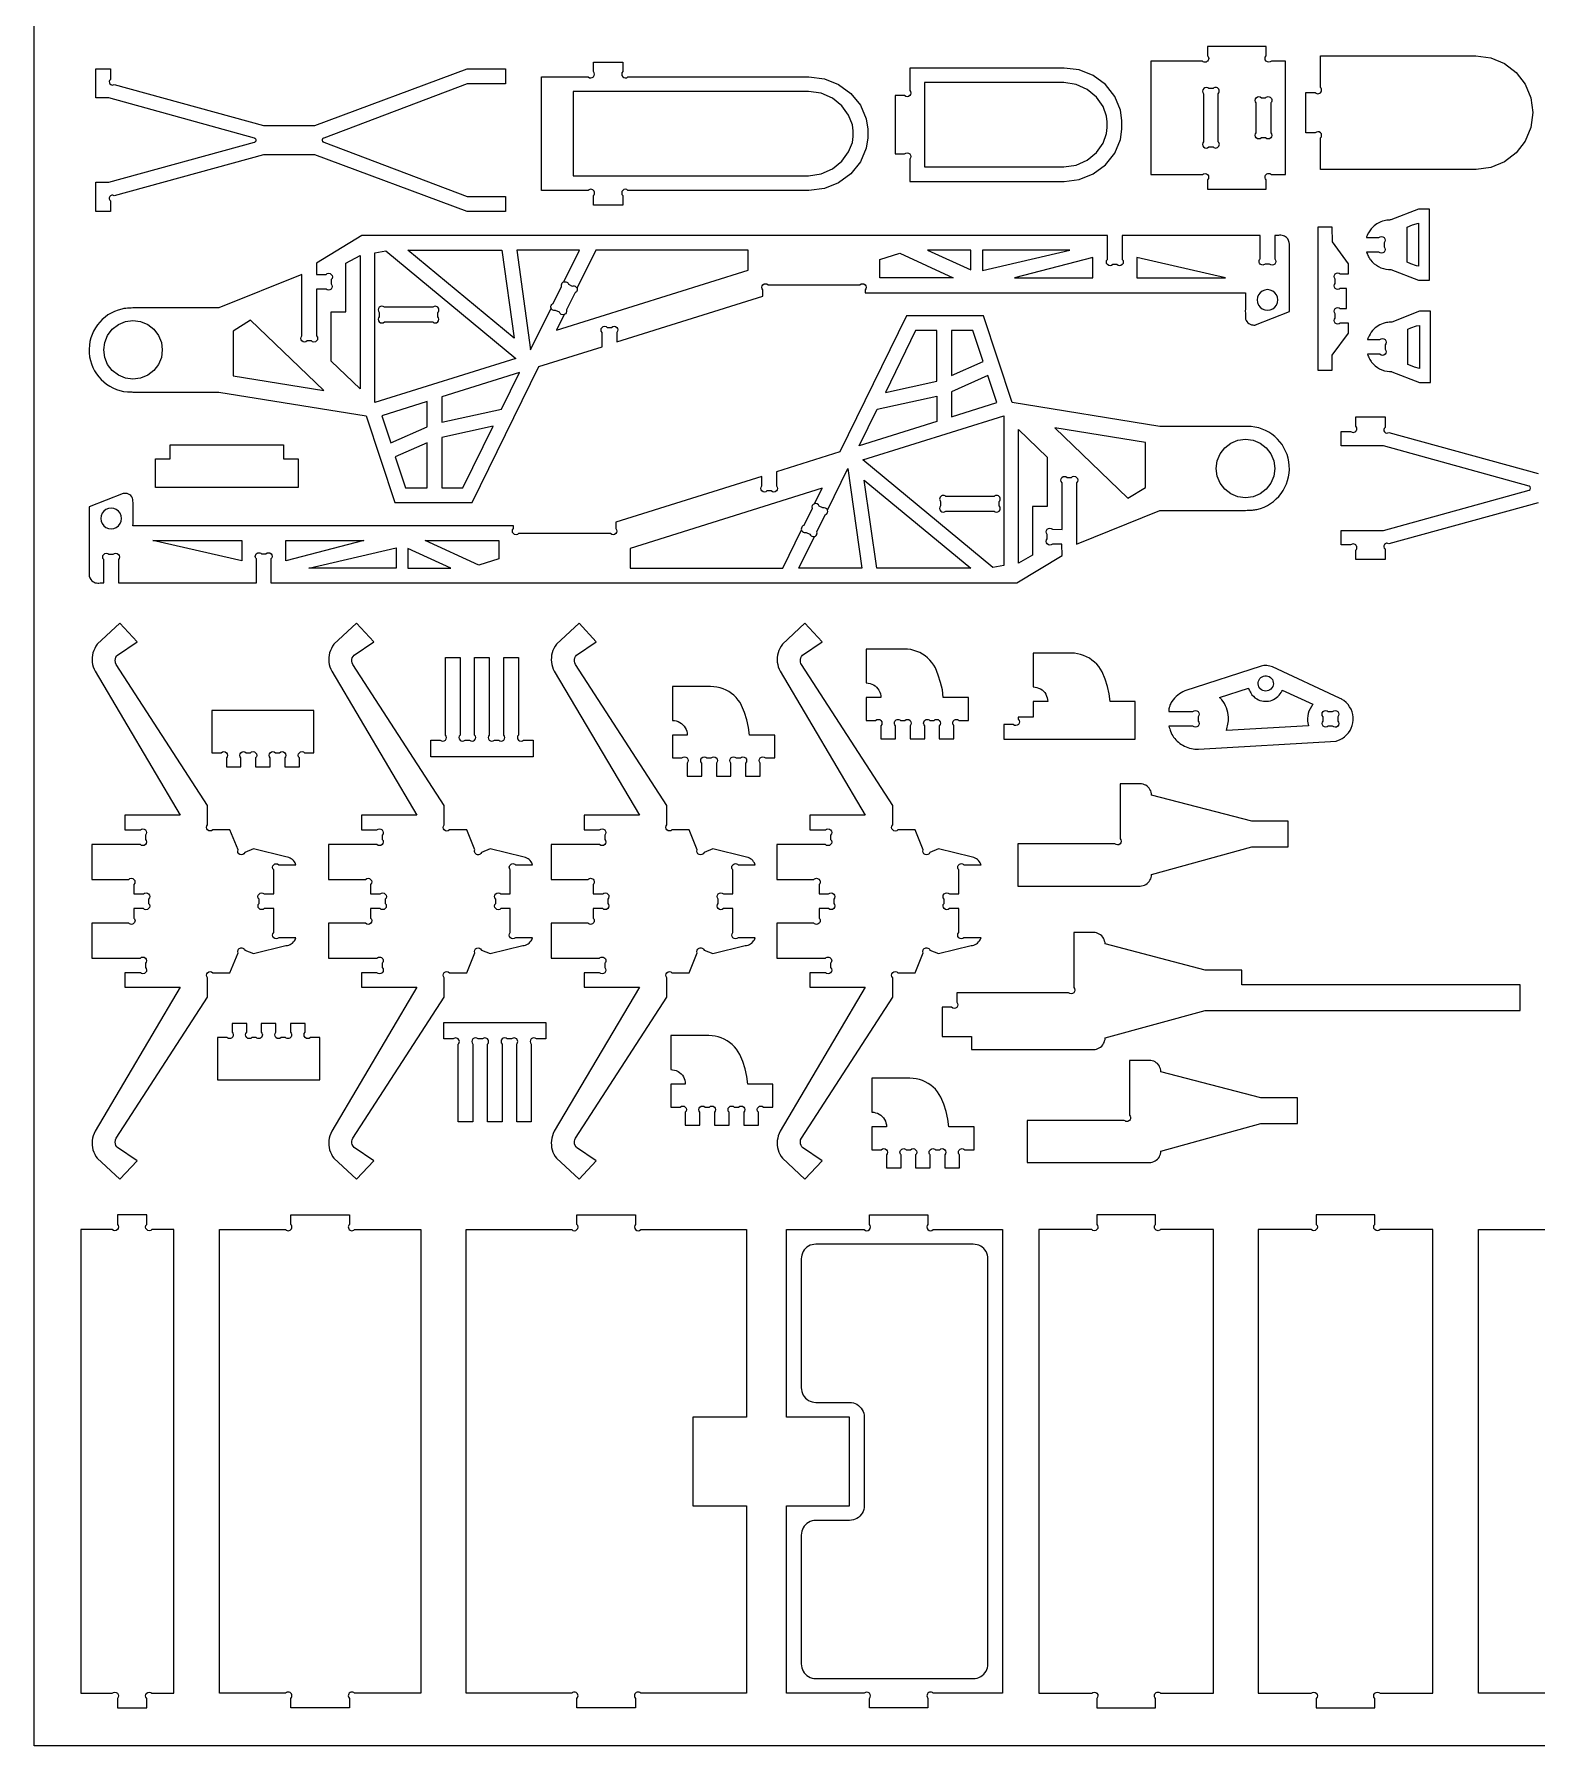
# Model space of a CAD drawing. Extents: x 18.5 to 37.8, y 18 to 44.9.
# Drawn here: x 18.48 to 31.34, y 17.97 to 32.62 of the extents above; entities that cross this region are included whole.
import ezdxf

# ---------------------------------------------------------------- set-up
doc = ezdxf.new("R2010")
doc.units = 0
doc.header["$MEASUREMENT"] = 0
doc.layers.get('0').update_dxf_attribs({"linetype": 'CONTINUOUS'})
doc.layers.add('ENGRAVE', color=1, linetype='CONTINUOUS')
doc.layers.add('LAYER_1', color=18, linetype='CONTINUOUS')

msp = doc.modelspace()

# ---------------------------------------------------------------- linework, layer by layer
msp.add_lwpolyline([(18.477, 17.969), (18.477, 44.853), (37.817, 44.853), (37.817, 17.969)], close=True)
at = {"layer": 'ENGRAVE'}
for points in [[(21.391, 29.464), (21.391, 30.746), (21.486, 30.762), (22.598, 29.842)], [(21.673, 30.77), (22.479, 30.77), (22.585, 30.016)], [(21.018, 29.818), (21.018, 30.242), (21.144, 30.242), (21.144, 30.658), (21.265, 30.724), (21.265, 29.581)], [(20.178, 29.693), (20.954, 29.568), (20.329, 30.169), (20.178, 30.077)], [(25.568, 28.974), (26.775, 29.352), (26.775, 28.07), (26.68, 28.054)], [(26.9, 28.091), (26.9, 29.235), (27.147, 28.998), (27.147, 28.574), (27.021, 28.574), (27.021, 28.158)], [(27.212, 29.248), (27.837, 28.647), (27.988, 28.739), (27.988, 29.123)], [(25.687, 28.046), (25.581, 28.8), (26.493, 28.046)], [(25.134, 18.548), (25.15, 18.545), (25.167, 18.544), (26.514, 18.544), (26.53, 18.545), (26.546, 18.548), (26.562, 18.554), (26.577, 18.561), (26.59, 18.57), (26.603, 18.581), (26.613, 18.593), (26.623, 18.607), (26.63, 18.621), (26.635, 18.637), (26.638, 18.653), (26.639, 18.669), (26.639, 22.136), (26.638, 22.152), (26.635, 22.168), (26.63, 22.184), (26.623, 22.198), (26.613, 22.212), (26.603, 22.224), (26.59, 22.235), (26.577, 22.244), (26.562, 22.252), (26.546, 22.257), (26.53, 22.26), (26.514, 22.261), (25.167, 22.261), (25.15, 22.26), (25.134, 22.257), (25.119, 22.252), (25.104, 22.244), (25.09, 22.235), (25.078, 22.224), (25.067, 22.212), (25.058, 22.198), (25.051, 22.184), (25.046, 22.168), (25.042, 22.152), (25.041, 22.136), (25.041, 21.033), (25.042, 21.017), (25.046, 21.001), (25.051, 20.985), (25.058, 20.97), (25.067, 20.957), (25.078, 20.944), (25.09, 20.934), (25.104, 20.924), (25.119, 20.917), (25.134, 20.912), (25.15, 20.909), (25.167, 20.908), (25.455, 20.908), (25.472, 20.907), (25.488, 20.903), (25.503, 20.898), (25.518, 20.891), (25.532, 20.882), (25.544, 20.871), (25.555, 20.859), (25.564, 20.845), (25.571, 20.83), (25.577, 20.815), (25.58, 20.799), (25.581, 20.782), (25.581, 20.023), (25.58, 20.007), (25.577, 19.99), (25.571, 19.975), (25.564, 19.96), (25.555, 19.947), (25.544, 19.934), (25.532, 19.923), (25.518, 19.914), (25.503, 19.907), (25.488, 19.902), (25.472, 19.899), (25.455, 19.898), (25.167, 19.898), (25.15, 19.896), (25.134, 19.893), (25.119, 19.888), (25.104, 19.881), (25.09, 19.872), (25.078, 19.861), (25.067, 19.849), (25.058, 19.835), (25.051, 19.82), (25.046, 19.805), (25.042, 19.789), (25.041, 19.772), (25.041, 18.669), (25.042, 18.653), (25.046, 18.637), (25.051, 18.621), (25.058, 18.607), (25.067, 18.593), (25.078, 18.581), (25.09, 18.57), (25.104, 18.561), (25.119, 18.554)]]:
    msp.add_lwpolyline(points, close=True, dxfattribs=at)
for points in [[(23.01, 30.497), (23.143, 30.77), (22.606, 30.77), (22.725, 29.917), (22.9, 30.272)], [(23.012, 30.217), (22.946, 30.084), (24.587, 30.598), (24.587, 30.77), (23.283, 30.77), (23.122, 30.442)], [(25.266, 28.544), (25.441, 28.899), (25.56, 28.046), (25.022, 28.046), (25.156, 28.319)], [(25.154, 28.599), (25.219, 28.732), (23.578, 28.217), (23.578, 28.046), (24.883, 28.046), (25.043, 28.374)]]:
    msp.add_lwpolyline(points, dxfattribs=at)
at = {"layer": 'LAYER_1'}
for points in [[(23.263, 31.155), (23.263, 31.236, 1), (23.219, 31.281), (22.819, 31.281), (22.819, 32.252), (23.219, 32.252, 1), (23.263, 32.297), (23.263, 32.378), (23.514, 32.378), (23.514, 32.297, 1), (23.558, 32.252), (25.107, 32.252), (25.239, 32.236), (25.361, 32.187), (25.467, 32.11), (25.547, 32.009), (25.598, 31.892), (25.61, 31.804), (25.61, 31.729), (25.598, 31.641), (25.547, 31.524), (25.467, 31.423), (25.361, 31.346), (25.239, 31.297), (25.107, 31.281), (23.558, 31.281, 1), (23.514, 31.236), (23.514, 31.155)], [(28.033, 31.416), (28.475, 31.416, -1), (28.519, 31.372), (28.519, 31.291), (29.02, 31.291), (29.02, 31.372, -1), (29.065, 31.416), (29.185, 31.416), (29.185, 32.387), (29.065, 32.387, -1), (29.02, 32.432), (29.02, 32.513), (28.519, 32.513), (28.519, 32.432, -1), (28.475, 32.387), (28.033, 32.387)], [(29.486, 31.459), (29.486, 31.729, 1), (29.441, 31.773), (29.361, 31.773), (29.361, 32.117), (29.441, 32.117, 1), (29.486, 32.161), (29.486, 32.431), (30.816, 32.431), (30.942, 32.415), (31.059, 32.366), (31.16, 32.289), (31.237, 32.189), (31.285, 32.072), (31.302, 31.946), (31.285, 31.82), (31.237, 31.703), (31.16, 31.602), (31.059, 31.525), (30.942, 31.477), (30.817, 31.46)], [(20.438, 31.585), (19.161, 31.234, 1), (19.129, 31.191), (19.129, 31.1), (19.003, 31.1), (19.003, 31.35), (19.116, 31.35), (20.362, 31.693), (20.365, 31.694), (20.369, 31.697), (20.371, 31.699), (20.373, 31.703), (20.375, 31.706), (20.375, 31.71), (20.375, 31.714), (20.373, 31.718), (20.371, 31.721), (20.369, 31.724), (20.365, 31.726), (20.362, 31.727), (19.116, 32.072), (19.003, 32.072), (19.003, 32.322), (19.129, 32.322), (19.129, 32.23, 1), (19.162, 32.188), (20.438, 31.836), (20.877, 31.836), (22.182, 32.322), (22.509, 32.322), (22.509, 32.192), (22.182, 32.192), (20.955, 31.728), (20.951, 31.727), (20.948, 31.724), (20.945, 31.722), (20.943, 31.718), (20.942, 31.715), (20.942, 31.711), (20.942, 31.707), (20.943, 31.703), (20.945, 31.7), (20.948, 31.697), (20.951, 31.695), (20.955, 31.693), (22.182, 31.229), (22.509, 31.229), (22.509, 31.1), (22.182, 31.1), (20.877, 31.585)], [(25.845, 31.593), (25.925, 31.593, -1), (25.97, 31.548), (25.97, 31.356), (27.291, 31.356), (27.42, 31.373), (27.541, 31.421), (27.644, 31.499), (27.724, 31.599), (27.774, 31.716), (27.786, 31.804), (27.786, 31.88), (27.774, 31.968), (27.724, 32.085), (27.644, 32.186), (27.541, 32.263), (27.42, 32.311), (27.291, 32.328), (25.97, 32.328), (25.97, 32.136, -1), (25.925, 32.092), (25.845, 32.092)], [(28.566, 32.152), (28.53, 32.152, 1), (28.485, 32.108), (28.485, 31.697, 1), (28.53, 31.652), (28.566, 31.652, 1), (28.61, 31.697), (28.61, 32.108, 1)], [(28.935, 31.774), (28.935, 32.029, -1), (28.979, 32.074), (29.015, 32.074, -1), (29.06, 32.029), (29.06, 31.774, -1), (29.015, 31.73), (28.979, 31.73, -1)], [(30.419, 30.511), (30.419, 31.12), (30.325, 31.12), (30.088, 31.028, -0.053792), (30.076, 31.027, 0.06757), (30.029, 31.021, 0.134573), (29.934, 30.967, 0.091442), (29.885, 30.897, 0.026852), (29.882, 30.889, 0.018158), (29.879, 30.877), (29.985, 30.877, -1), (30.029, 30.833), (30.029, 30.797, -1), (29.985, 30.752), (29.879, 30.752, 0.020263), (29.895, 30.715, 0.052267), (29.914, 30.685, 0.21381), (30.068, 30.604, 0.039966), (30.078, 30.604, -0.073157), (30.088, 30.604), (30.325, 30.511)], [(29.462, 29.743), (29.586, 29.743), (29.586, 29.869), (29.725, 30.058), (29.725, 30.144), (29.655, 30.144, -1), (29.611, 30.188), (29.611, 30.225, -1), (29.655, 30.269), (29.709, 30.269), (29.709, 30.441), (29.655, 30.441, -1), (29.611, 30.485), (29.611, 30.522, -1), (29.655, 30.566), (29.725, 30.566), (29.725, 30.652), (29.587, 30.841), (29.586, 30.966), (29.462, 30.966)], [(21.319, 29.352), (21.564, 28.609), (22.224, 28.609), (22.794, 29.773), (23.337, 29.943), (23.337, 30.064, -1), (23.381, 30.108), (23.418, 30.108, -1), (23.462, 30.064), (23.462, 29.983), (24.713, 30.375), (24.713, 30.429, -1), (24.757, 30.473), (25.544, 30.473, -1), (25.588, 30.429), (25.588, 30.405), (28.843, 30.405, -0.002863), (28.842, 30.266, 0.011045), (28.843, 30.191, 0.190421), (28.862, 30.148, 0.190421), (28.906, 30.129, 0.008181), (28.925, 30.128, 0.046914), (28.929, 30.129), (29.219, 30.243), (29.219, 30.82, 0.193592), (29.194, 30.877, 0.165668), (29.157, 30.895, 0.040611), (29.135, 30.896, -0.010523), (29.094, 30.895), (29.094, 30.695, -1), (29.05, 30.65), (29.013, 30.65, -1), (28.969, 30.695), (28.969, 30.895), (27.788, 30.895), (27.788, 30.69, -1), (27.743, 30.645), (27.707, 30.645, -1), (27.662, 30.69), (27.662, 30.895), (21.28, 30.895), (20.893, 30.659), (20.893, 30.562), (20.974, 30.562, -1), (21.019, 30.517), (21.018, 30.48, -1), (20.974, 30.436), (20.893, 30.436), (20.893, 30.036, -1), (20.849, 29.992), (20.812, 29.992, -1), (20.768, 30.036), (20.768, 30.562), (20.057, 30.274), (19.322, 30.274, 0.019668), (19.261, 30.271, 0.033667), (19.226, 30.265, 0.853868), (19.274, 29.556, 0.016829), (19.281, 29.556, 0.002839), (19.322, 29.555), (20.057, 29.555)], [(22.919, 30.312), (22.99, 30.457, -1), (23.05, 30.478), (23.082, 30.462, -1), (23.103, 30.402), (23.031, 30.257, -1), (22.972, 30.237), (22.939, 30.253, -1)], [(19.072, 27.921), (19.072, 28.121, -1), (19.116, 28.166), (19.153, 28.166, -1), (19.197, 28.121), (19.197, 27.921), (20.378, 27.921), (20.378, 28.126, -1), (20.422, 28.171), (20.459, 28.171, -1), (20.503, 28.126), (20.503, 27.921), (26.885, 27.921), (27.273, 28.156), (27.272, 28.254), (27.191, 28.254, -1), (27.147, 28.299), (27.147, 28.335, -1), (27.192, 28.38), (27.273, 28.379), (27.273, 28.779, -1), (27.317, 28.824), (27.353, 28.824, -1), (27.398, 28.779), (27.398, 28.254), (28.109, 28.542), (28.843, 28.542, 0.019668), (28.904, 28.545, 0.033667), (28.94, 28.55, 0.36885), (29.218, 28.925, 0.368849), (28.892, 29.26, 0.016829), (28.885, 29.26, 0.002839), (28.843, 29.261), (28.109, 29.261), (26.847, 29.464), (26.601, 30.207), (25.942, 30.207), (25.371, 29.043), (24.829, 28.873), (24.829, 28.752, -1), (24.785, 28.708), (24.748, 28.708, -1), (24.704, 28.752), (24.704, 28.833), (23.453, 28.441), (23.453, 28.387, -1), (23.409, 28.343), (22.622, 28.343, -1), (22.578, 28.387), (22.578, 28.411), (19.322, 28.411, -0.002863), (19.323, 28.55, 0.011045), (19.322, 28.624, 0.190421), (19.303, 28.668, 0.190421), (19.26, 28.687, 0.008181), (19.24, 28.687, 0.046914), (19.237, 28.687), (18.946, 28.573), (18.946, 27.996, 0.193592), (18.971, 27.939, 0.165668), (19.009, 27.921, 0.040611), (19.031, 27.92, -0.010523)], [(21.474, 30.155), (21.887, 30.155, 1), (21.931, 30.199), (21.931, 30.236, 1), (21.887, 30.28), (21.474, 30.28, 1), (21.43, 30.236), (21.43, 30.199, 1)], [(30.428, 29.637), (30.428, 30.246), (30.334, 30.246), (30.097, 30.153, -0.053792), (30.085, 30.152, 0.06757), (30.038, 30.147, 0.154821), (29.931, 30.081, 0.074243), (29.893, 30.019, 0.027195), (29.89, 30.011, 0.027972), (29.888, 30.003), (29.993, 30.003, -1), (30.038, 29.958), (30.038, 29.922, -1), (29.993, 29.878), (29.888, 29.878, 0.020263), (29.904, 29.84, 0.052267), (29.923, 29.81, 0.21381), (30.077, 29.73, 0.039966), (30.087, 29.73, -0.073157), (30.097, 29.729), (30.334, 29.637)], [(25.226, 28.563), (25.194, 28.579, 1), (25.134, 28.559), (25.063, 28.413, 1), (25.083, 28.354), (25.116, 28.338, 1), (25.175, 28.358), (25.247, 28.504, 1)], [(26.736, 28.58), (26.736, 28.617, 1), (26.691, 28.661), (26.279, 28.661, 1), (26.234, 28.617), (26.234, 28.58, 1), (26.279, 28.536), (26.691, 28.536, 1)], [(19.016, 22.997), (19.21, 22.817), (19.357, 22.975), (19.189, 23.09), (19.184, 23.095), (19.176, 23.107), (19.172, 23.12), (19.17, 23.134), (19.171, 23.149), (19.173, 23.155), (19.178, 23.168), (19.961, 24.376), (19.961, 24.541, -1), (20.005, 24.585), (20.152, 24.585), (20.221, 24.755, -1), (20.279, 24.779), (20.353, 24.749), (20.631, 24.817), (20.643, 24.818), (20.655, 24.821), (20.666, 24.826), (20.677, 24.832), (20.687, 24.839), (20.696, 24.848), (20.703, 24.857), (20.71, 24.867), (20.717, 24.884), (20.57, 24.884, -1), (20.526, 24.928), (20.526, 25.134), (20.445, 25.134, -1), (20.401, 25.178), (20.401, 25.214, -1), (20.445, 25.259), (20.526, 25.259), (20.526, 25.465, -1), (20.57, 25.509), (20.716, 25.509), (20.71, 25.525), (20.703, 25.535), (20.696, 25.545), (20.687, 25.553), (20.677, 25.56), (20.666, 25.566), (20.655, 25.571), (20.643, 25.574), (20.631, 25.576), (20.353, 25.644), (20.279, 25.613, -1), (20.221, 25.638), (20.152, 25.807), (20.005, 25.807, -1), (19.961, 25.851), (19.961, 26.016), (19.178, 27.224), (19.173, 27.237), (19.171, 27.244), (19.17, 27.258), (19.172, 27.272), (19.176, 27.285), (19.184, 27.297), (19.189, 27.303), (19.357, 27.418), (19.21, 27.576), (19.016, 27.396), (19.004, 27.379), (18.994, 27.361), (18.986, 27.343), (18.979, 27.323), (18.975, 27.303), (18.972, 27.283), (18.972, 27.263), (18.973, 27.242), (18.976, 27.222), (18.982, 27.202), (18.989, 27.183), (18.998, 27.165), (19.725, 25.932), (19.253, 25.932), (19.253, 25.807), (19.385, 25.807, -1), (19.429, 25.763), (19.429, 25.726, -1), (19.385, 25.682), (18.97, 25.682), (18.97, 25.384), (19.286, 25.384, -1), (19.33, 25.34), (19.33, 25.259), (19.411, 25.259, -1), (19.456, 25.214), (19.456, 25.178, -1), (19.411, 25.134), (19.33, 25.134), (19.33, 25.053, -1), (19.286, 25.008), (18.97, 25.008), (18.97, 24.71), (19.385, 24.71, -1), (19.429, 24.666), (19.429, 24.63, -1), (19.385, 24.585), (19.253, 24.585), (19.253, 24.46), (19.725, 24.46), (18.998, 23.228), (18.989, 23.209), (18.982, 23.19), (18.976, 23.17), (18.973, 23.15), (18.972, 23.13), (18.972, 23.109), (18.975, 23.089), (18.979, 23.069), (18.986, 23.05), (18.994, 23.031), (19.004, 23.013)], [(21.042, 22.997), (21.235, 22.817), (21.382, 22.975), (21.214, 23.09), (21.206, 23.101), (21.199, 23.114), (21.196, 23.127), (21.196, 23.142), (21.198, 23.155), (21.204, 23.168), (21.986, 24.376), (21.986, 24.541, -1), (22.031, 24.585), (22.178, 24.585), (22.247, 24.755, -1), (22.304, 24.779), (22.379, 24.749), (22.657, 24.817), (22.669, 24.818), (22.681, 24.821), (22.692, 24.826), (22.703, 24.832), (22.712, 24.839), (22.721, 24.848), (22.729, 24.857), (22.735, 24.867), (22.742, 24.884), (22.596, 24.884, -1), (22.551, 24.928), (22.551, 25.134), (22.471, 25.134, -1), (22.426, 25.178), (22.426, 25.214, -1), (22.471, 25.259), (22.551, 25.259), (22.551, 25.465, -1), (22.596, 25.509), (22.742, 25.509), (22.735, 25.525), (22.729, 25.535), (22.721, 25.545), (22.712, 25.553), (22.703, 25.56), (22.692, 25.566), (22.681, 25.571), (22.669, 25.574), (22.657, 25.576), (22.379, 25.644), (22.304, 25.613, -1), (22.247, 25.638), (22.178, 25.807), (22.031, 25.807, -1), (21.986, 25.851), (21.986, 26.016), (21.204, 27.224), (21.198, 27.237), (21.196, 27.251), (21.196, 27.265), (21.199, 27.279), (21.206, 27.292), (21.214, 27.303), (21.382, 27.418), (21.235, 27.576), (21.042, 27.396), (21.03, 27.379), (21.02, 27.361), (21.011, 27.343), (21.005, 27.323), (21, 27.303), (20.998, 27.283), (20.997, 27.263), (20.999, 27.242), (21.002, 27.222), (21.007, 27.202), (21.014, 27.183), (21.024, 27.165), (21.751, 25.932), (21.278, 25.932), (21.278, 25.807), (21.41, 25.807, -1), (21.455, 25.763), (21.455, 25.726, -1), (21.41, 25.682), (20.996, 25.682), (20.996, 25.384), (21.312, 25.384, -1), (21.356, 25.34), (21.356, 25.259), (21.437, 25.259, -1), (21.481, 25.214), (21.481, 25.178, -1), (21.437, 25.134), (21.356, 25.134), (21.356, 25.053, -1), (21.312, 25.008), (20.996, 25.008), (20.996, 24.71), (21.41, 24.71, -1), (21.455, 24.666), (21.455, 24.63, -1), (21.41, 24.585), (21.278, 24.585), (21.278, 24.46), (21.751, 24.46), (21.024, 23.228), (21.014, 23.209), (21.007, 23.19), (21.002, 23.17), (20.999, 23.15), (20.997, 23.13), (20.998, 23.109), (21, 23.089), (21.005, 23.069), (21.011, 23.05), (21.02, 23.031), (21.03, 23.013)], [(22.947, 22.997), (23.14, 22.817), (23.287, 22.975), (23.119, 23.09), (23.114, 23.095), (23.107, 23.107), (23.102, 23.12), (23.101, 23.127), (23.101, 23.142), (23.103, 23.155), (23.109, 23.168), (23.891, 24.376), (23.891, 24.541, -1), (23.935, 24.585), (24.083, 24.585), (24.151, 24.755, -1), (24.209, 24.779), (24.284, 24.749), (24.562, 24.817), (24.574, 24.818), (24.586, 24.821), (24.597, 24.826), (24.607, 24.832), (24.617, 24.839), (24.626, 24.848), (24.634, 24.857), (24.64, 24.867), (24.647, 24.884), (24.501, 24.884, -1), (24.456, 24.928), (24.456, 25.134), (24.376, 25.134, -1), (24.331, 25.178), (24.331, 25.214, -1), (24.376, 25.259), (24.456, 25.259), (24.456, 25.465, -1), (24.501, 25.509), (24.647, 25.509), (24.64, 25.525), (24.634, 25.535), (24.626, 25.545), (24.617, 25.553), (24.607, 25.56), (24.597, 25.566), (24.586, 25.571), (24.574, 25.574), (24.562, 25.576), (24.284, 25.644), (24.209, 25.613, -1), (24.151, 25.638), (24.083, 25.807), (23.935, 25.807, -1), (23.891, 25.851), (23.891, 26.016), (23.109, 27.224), (23.103, 27.237), (23.101, 27.251), (23.101, 27.265), (23.104, 27.279), (23.11, 27.292), (23.119, 27.303), (23.287, 27.418), (23.14, 27.576), (22.947, 27.396), (22.935, 27.379), (22.925, 27.361), (22.916, 27.343), (22.91, 27.323), (22.905, 27.303), (22.903, 27.283), (22.902, 27.263), (22.903, 27.242), (22.907, 27.222), (22.912, 27.202), (22.919, 27.183), (22.928, 27.165), (23.656, 25.932), (23.183, 25.932), (23.183, 25.807), (23.315, 25.807, -1), (23.36, 25.763), (23.36, 25.726, -1), (23.315, 25.682), (22.9, 25.682), (22.9, 25.384), (23.216, 25.384, -1), (23.261, 25.34), (23.261, 25.259), (23.342, 25.259, -1), (23.386, 25.214), (23.386, 25.178, -1), (23.342, 25.134), (23.261, 25.134), (23.261, 25.053, -1), (23.216, 25.008), (22.9, 25.008), (22.9, 24.71), (23.315, 24.71, -1), (23.36, 24.666), (23.36, 24.63, -1), (23.315, 24.585), (23.183, 24.585), (23.183, 24.46), (23.656, 24.46), (22.928, 23.228), (22.919, 23.209), (22.912, 23.19), (22.907, 23.17), (22.903, 23.15), (22.902, 23.13), (22.903, 23.109), (22.905, 23.089), (22.91, 23.069), (22.916, 23.05), (22.925, 23.031), (22.935, 23.013)], [(25.073, 22.817), (25.22, 22.975), (25.052, 23.09), (25.047, 23.095), (25.04, 23.107), (25.035, 23.12), (25.034, 23.127), (25.034, 23.142), (25.036, 23.155), (25.042, 23.168), (25.824, 24.376), (25.824, 24.541, -1), (25.869, 24.585), (26.016, 24.585), (26.084, 24.755, -1), (26.142, 24.779), (26.217, 24.749), (26.495, 24.817), (26.507, 24.818), (26.519, 24.821), (26.53, 24.826), (26.54, 24.832), (26.55, 24.839), (26.559, 24.848), (26.567, 24.857), (26.573, 24.867), (26.58, 24.884), (26.434, 24.884, -1), (26.389, 24.928), (26.389, 25.134), (26.309, 25.134, -1), (26.264, 25.178), (26.264, 25.214, -1), (26.309, 25.259), (26.389, 25.259), (26.389, 25.465, -1), (26.434, 25.509), (26.58, 25.509), (26.573, 25.525), (26.567, 25.535), (26.559, 25.545), (26.55, 25.553), (26.54, 25.56), (26.53, 25.566), (26.519, 25.571), (26.507, 25.574), (26.495, 25.576), (26.217, 25.644), (26.142, 25.613, -1), (26.084, 25.638), (26.016, 25.807), (25.869, 25.807, -1), (25.824, 25.851), (25.824, 26.016), (25.042, 27.224), (25.039, 27.23), (25.035, 27.244), (25.034, 27.251), (25.034, 27.265), (25.037, 27.279), (25.043, 27.292), (25.052, 27.303), (25.22, 27.418), (25.073, 27.576), (24.88, 27.396), (24.868, 27.379), (24.858, 27.361), (24.849, 27.343), (24.843, 27.323), (24.838, 27.303), (24.836, 27.283), (24.835, 27.263), (24.836, 27.242), (24.84, 27.222), (24.845, 27.202), (24.852, 27.183), (24.861, 27.165), (25.589, 25.932), (25.116, 25.932), (25.116, 25.807), (25.248, 25.807, -1), (25.293, 25.763), (25.293, 25.726, -1), (25.248, 25.682), (24.833, 25.682), (24.833, 25.384), (25.149, 25.384, -1), (25.194, 25.34), (25.194, 25.259), (25.275, 25.259, -1), (25.319, 25.214), (25.319, 25.178, -1), (25.275, 25.134), (25.194, 25.134), (25.194, 25.053, -1), (25.149, 25.008), (24.833, 25.008), (24.833, 24.71), (25.248, 24.71, -1), (25.293, 24.666), (25.293, 24.63, -1), (25.248, 24.585), (25.116, 24.585), (25.116, 24.46), (25.589, 24.46), (24.861, 23.228), (24.852, 23.209), (24.845, 23.19), (24.84, 23.17), (24.836, 23.15), (24.835, 23.13), (24.836, 23.109), (24.838, 23.089), (24.843, 23.069), (24.849, 23.05), (24.858, 23.031), (24.868, 23.013), (24.88, 22.997)], [(21.871, 26.434), (21.871, 26.575), (21.952, 26.575, 1), (21.996, 26.619), (21.996, 27.283), (22.121, 27.283), (22.121, 26.619, 1), (22.165, 26.575), (22.202, 26.575, 1), (22.246, 26.619), (22.246, 27.283), (22.371, 27.283), (22.371, 26.619, 1), (22.415, 26.575), (22.452, 26.575, 1), (22.496, 26.619), (22.496, 27.283), (22.621, 27.283), (22.621, 26.619, 1), (22.665, 26.575), (22.746, 26.575), (22.746, 26.434)], [(25.723, 26.939), (25.598, 26.939), (25.598, 26.744), (25.678, 26.744, -1), (25.723, 26.699), (25.723, 26.587), (25.848, 26.587), (25.848, 26.699, -1), (25.892, 26.744), (25.928, 26.744, -1), (25.973, 26.699), (25.973, 26.587), (26.098, 26.587), (26.098, 26.699, -1), (26.142, 26.744), (26.178, 26.744, -1), (26.223, 26.699), (26.223, 26.587), (26.348, 26.587), (26.348, 26.699, -1), (26.392, 26.744), (26.473, 26.744), (26.473, 26.939), (26.257, 26.939), (26.249, 27.005), (26.234, 27.069), (26.214, 27.132), (26.189, 27.194), (26.176, 27.217), (26.16, 27.239), (26.143, 27.26), (26.123, 27.279), (26.102, 27.296), (26.08, 27.312), (26.056, 27.325), (26.031, 27.335), (26.005, 27.344), (25.979, 27.35), (25.952, 27.354), (25.924, 27.355), (25.598, 27.355), (25.598, 27.065), (25.614, 27.064), (25.63, 27.06), (25.646, 27.055), (25.66, 27.048), (25.674, 27.039), (25.686, 27.028), (25.697, 27.016), (25.706, 27.002), (25.714, 26.987), (25.719, 26.972), (25.722, 26.956)], [(26.774, 26.584), (27.9, 26.584), (27.9, 26.905), (27.685, 26.905), (27.676, 26.971), (27.661, 27.035), (27.641, 27.098), (27.617, 27.159), (27.603, 27.183), (27.587, 27.205), (27.57, 27.225), (27.55, 27.244), (27.529, 27.261), (27.507, 27.276), (27.483, 27.289), (27.458, 27.3), (27.432, 27.309), (27.406, 27.315), (27.379, 27.319), (27.352, 27.321), (27.025, 27.321), (27.025, 27.031), (27.042, 27.029), (27.058, 27.026), (27.073, 27.021), (27.088, 27.014), (27.102, 27.005), (27.114, 26.994), (27.125, 26.982), (27.134, 26.968), (27.141, 26.953), (27.146, 26.938), (27.15, 26.922), (27.151, 26.905), (27.025, 26.905), (27.025, 26.772), (26.899, 26.772), (26.899, 26.754, -1), (26.855, 26.709), (26.774, 26.709)], [(28.188, 26.82), (28.393, 26.82, -1), (28.437, 26.775), (28.437, 26.739, -1), (28.393, 26.695), (28.188, 26.695, 0.016449), (28.202, 26.651, 0.076543), (28.228, 26.601, 0.119072), (28.322, 26.524, 0.116789), (28.442, 26.497), (29.619, 26.568, 0.061524), (29.647, 26.577, 0.059423), (29.691, 26.604, 0.250186), (29.765, 26.772, 0.250186), (29.666, 26.927, 0.012904), (29.662, 26.929, 0.00354), (29.648, 26.936), (29.075, 27.202, 0.079054), (29.026, 27.213, 0.080221), (28.977, 27.209), (28.324, 26.997, 0.079665), (28.263, 26.961, 0.074679), (28.213, 26.905, 0.030684), (28.203, 26.888, 0.035288), (28.197, 26.872, 0.009209), (28.189, 26.848, 0.034821), (28.188, 26.842, 0.052258), (28.188, 26.831, -0.017405)], [(28.965, 27.021, -0.967799), (29.066, 27.104, -0.967799), (28.97, 27.015, -0.016364), (28.967, 27.018, -0.016364)], [(23.94, 26.423), (24.02, 26.423, -1), (24.065, 26.379), (24.065, 26.266), (24.19, 26.266), (24.19, 26.379, -1), (24.234, 26.423), (24.27, 26.423, -1), (24.315, 26.379), (24.315, 26.266), (24.44, 26.266), (24.44, 26.379, -1), (24.484, 26.423), (24.52, 26.423, -1), (24.565, 26.379), (24.565, 26.266), (24.69, 26.266), (24.69, 26.379, -1), (24.734, 26.423), (24.815, 26.423), (24.815, 26.619), (24.599, 26.619), (24.591, 26.685), (24.575, 26.749), (24.556, 26.812), (24.531, 26.873), (24.518, 26.897), (24.502, 26.919), (24.484, 26.94), (24.465, 26.959), (24.444, 26.976), (24.421, 26.991), (24.398, 27.004), (24.373, 27.015), (24.347, 27.023), (24.32, 27.03), (24.294, 27.033), (24.266, 27.034), (23.94, 27.034), (23.94, 26.744), (23.956, 26.743), (23.972, 26.74), (23.988, 26.735), (24.002, 26.727), (24.016, 26.718), (24.028, 26.707), (24.039, 26.695), (24.048, 26.681), (24.056, 26.667), (24.061, 26.651), (24.064, 26.635), (24.065, 26.619), (23.94, 26.619)], [(28.622, 26.94), (28.869, 27.02, 0.054826), (28.888, 26.98, 0.127672), (28.94, 26.928, 0.198912), (29.056, 26.913, 0.19941), (29.149, 26.984, 0.025267), (29.154, 26.994, -0.008421), (29.158, 27.003), (29.42, 26.882, 0.104495), (29.38, 26.803, 0.112436), (29.378, 26.721, 0.021636), (29.381, 26.709, -0.007211), (29.384, 26.698), (28.681, 26.659, 0.008878), (28.693, 26.712, 0.065383), (28.697, 26.771, 0.078347), (28.68, 26.852, 0.079906), (28.64, 26.921, 0.016985), (28.631, 26.931, -0.005661)], [(19.996, 26.468), (20.077, 26.468, -1), (20.121, 26.423), (20.121, 26.348), (20.246, 26.348), (20.246, 26.423, -1), (20.291, 26.468), (20.327, 26.468, -1), (20.371, 26.423), (20.371, 26.348), (20.496, 26.348), (20.496, 26.423, -1), (20.541, 26.468), (20.577, 26.468, -1), (20.621, 26.423), (20.621, 26.348), (20.746, 26.348), (20.746, 26.423, -1), (20.791, 26.468), (20.871, 26.468), (20.871, 26.83), (19.996, 26.83)], [(29.588, 26.695), (29.552, 26.695, -1), (29.508, 26.739), (29.508, 26.775, -1), (29.552, 26.82), (29.588, 26.82, -1), (29.633, 26.775), (29.633, 26.739, -1)], [(27.771, 26.202), (27.771, 25.732, -1), (27.726, 25.688), (26.896, 25.688), (26.896, 25.327), (27.942, 25.327), (27.954, 25.328), (27.967, 25.331), (27.979, 25.335), (27.99, 25.34), (28.001, 25.348), (28.011, 25.356), (28.019, 25.366), (28.026, 25.376), (28.032, 25.388), (28.036, 25.4), (28.039, 25.412), (28.039, 25.425), (28.897, 25.661), (29.209, 25.661), (29.209, 25.881), (28.897, 25.881), (28.039, 26.104), (28.039, 26.117), (28.036, 26.129), (28.032, 26.141), (28.026, 26.153), (28.019, 26.164), (28.011, 26.173), (28.001, 26.182), (27.99, 26.189), (27.979, 26.194), (27.967, 26.199), (27.954, 26.201), (27.942, 26.202)], [(26.246, 24.04), (26.498, 24.04), (26.498, 23.929), (27.543, 23.929), (27.556, 23.929), (27.569, 23.932), (27.581, 23.936), (27.592, 23.942), (27.603, 23.949), (27.613, 23.957), (27.621, 23.967), (27.628, 23.978), (27.634, 23.989), (27.638, 24.001), (27.641, 24.014), (27.641, 24.027), (28.499, 24.262), (31.193, 24.262), (31.193, 24.482), (28.811, 24.482), (28.811, 24.607), (28.499, 24.607), (27.641, 24.831), (27.641, 24.843), (27.638, 24.856), (27.634, 24.868), (27.628, 24.88), (27.621, 24.89), (27.613, 24.9), (27.603, 24.908), (27.592, 24.915), (27.581, 24.921), (27.569, 24.925), (27.556, 24.928), (27.543, 24.929), (27.373, 24.929), (27.373, 24.459, -1), (27.328, 24.414), (26.372, 24.414), (26.372, 24.333, -1), (26.327, 24.289), (26.246, 24.289)], [(20.045, 23.668), (20.92, 23.668), (20.92, 24.03), (20.84, 24.03, -1), (20.795, 24.075), (20.795, 24.15), (20.67, 24.15), (20.67, 24.075, -1), (20.626, 24.03), (20.59, 24.03, -1), (20.545, 24.075), (20.545, 24.15), (20.42, 24.15), (20.42, 24.075, -1), (20.376, 24.03), (20.34, 24.03, -1), (20.295, 24.075), (20.295, 24.15), (20.17, 24.15), (20.17, 24.075, -1), (20.126, 24.03), (20.045, 24.03)], [(22.106, 23.31), (22.106, 23.974, 1), (22.062, 24.018), (21.981, 24.018), (21.981, 24.159), (22.856, 24.159), (22.856, 24.018), (22.775, 24.018, 1), (22.731, 23.974), (22.731, 23.31), (22.606, 23.31), (22.606, 23.974, 1), (22.562, 24.018), (22.525, 24.018, 1), (22.481, 23.974), (22.481, 23.31), (22.356, 23.31), (22.356, 23.974, 1), (22.312, 24.018), (22.275, 24.018, 1), (22.231, 23.974), (22.231, 23.31)], [(23.924, 23.435), (24.005, 23.435, -1), (24.049, 23.391), (24.049, 23.279), (24.174, 23.279), (24.174, 23.391, -1), (24.218, 23.435), (24.255, 23.435, -1), (24.299, 23.391), (24.299, 23.279), (24.424, 23.279), (24.424, 23.391, -1), (24.468, 23.435), (24.505, 23.435, -1), (24.549, 23.391), (24.549, 23.279), (24.674, 23.279), (24.674, 23.391, -1), (24.718, 23.435), (24.799, 23.435), (24.799, 23.631), (24.583, 23.631), (24.575, 23.697), (24.56, 23.761), (24.54, 23.824), (24.516, 23.885), (24.502, 23.909), (24.487, 23.931), (24.469, 23.952), (24.45, 23.971), (24.428, 23.988), (24.406, 24.003), (24.382, 24.016), (24.357, 24.027), (24.331, 24.036), (24.305, 24.042), (24.278, 24.046), (24.251, 24.047), (23.924, 24.047), (23.924, 23.756), (23.94, 23.755), (23.957, 23.752), (23.972, 23.747), (23.987, 23.74), (24, 23.731), (24.013, 23.72), (24.024, 23.707), (24.033, 23.694), (24.04, 23.679), (24.045, 23.664), (24.048, 23.647), (24.049, 23.631), (23.924, 23.631)], [(27.85, 23.835), (27.85, 23.365, -1), (27.806, 23.321), (26.975, 23.321), (26.975, 22.961), (28.021, 22.961), (28.034, 22.962), (28.046, 22.964), (28.058, 22.968), (28.07, 22.974), (28.08, 22.981), (28.09, 22.989), (28.099, 22.999), (28.106, 23.01), (28.111, 23.021), (28.115, 23.033), (28.118, 23.046), (28.119, 23.059), (28.976, 23.294), (29.289, 23.294), (29.289, 23.514), (28.976, 23.514), (28.119, 23.737), (28.118, 23.75), (28.115, 23.763), (28.111, 23.775), (28.106, 23.786), (28.099, 23.797), (28.09, 23.807), (28.08, 23.815), (28.07, 23.822), (28.058, 23.828), (28.046, 23.832), (28.034, 23.835), (28.021, 23.835)], [(25.645, 23.07), (25.726, 23.07, -1), (25.77, 23.026), (25.77, 22.914), (25.895, 22.914), (25.895, 23.026, -1), (25.94, 23.07), (25.976, 23.07, -1), (26.02, 23.026), (26.02, 22.914), (26.145, 22.914), (26.145, 23.026, -1), (26.19, 23.07), (26.226, 23.07, -1), (26.27, 23.026), (26.27, 22.914), (26.395, 22.914), (26.395, 23.026, -1), (26.44, 23.07), (26.52, 23.07), (26.52, 23.266), (26.305, 23.266), (26.296, 23.332), (26.281, 23.396), (26.261, 23.459), (26.237, 23.52), (26.223, 23.544), (26.208, 23.566), (26.19, 23.587), (26.171, 23.606), (26.15, 23.623), (26.127, 23.638), (26.103, 23.651), (26.078, 23.662), (26.053, 23.671), (26.026, 23.677), (25.999, 23.681), (25.972, 23.682), (25.645, 23.682), (25.645, 23.392), (25.662, 23.391), (25.678, 23.387), (25.693, 23.382), (25.708, 23.375), (25.722, 23.366), (25.734, 23.355), (25.745, 23.343), (25.754, 23.329), (25.761, 23.314), (25.766, 23.299), (25.77, 23.283), (25.771, 23.266), (25.645, 23.266)], [(18.875, 18.419), (19.145, 18.419, -1), (19.189, 18.374), (19.189, 18.293), (19.439, 18.293), (19.439, 18.374, -1), (19.484, 18.419), (19.671, 18.419), (19.671, 22.386), (19.484, 22.386, -1), (19.439, 22.431), (19.439, 22.512), (19.189, 22.512), (19.189, 22.431, -1), (19.145, 22.386), (18.875, 22.386)], [(20.673, 18.293), (20.673, 18.374, 1), (20.628, 18.419), (20.062, 18.419), (20.062, 22.386), (20.628, 22.386, 1), (20.673, 22.431), (20.673, 22.512), (21.174, 22.512), (21.174, 22.431, 1), (21.218, 22.386), (21.785, 22.386), (21.785, 18.419), (21.218, 18.419, 1), (21.174, 18.374), (21.174, 18.293)], [(23.122, 18.293), (23.122, 18.374, 1), (23.077, 18.419), (22.173, 18.419), (22.173, 22.386), (23.077, 22.386, 1), (23.122, 22.431), (23.122, 22.512), (23.623, 22.512), (23.623, 22.431, 1), (23.667, 22.386), (24.572, 22.386), (24.572, 20.782), (24.112, 20.782), (24.112, 20.023), (24.572, 20.023), (24.572, 18.419), (23.667, 18.419, 1), (23.623, 18.374), (23.623, 18.293)], [(25.624, 18.293), (25.624, 18.374, 1), (25.58, 18.419), (24.916, 18.419), (24.916, 20.023), (25.455, 20.023), (25.455, 20.782), (24.916, 20.782), (24.916, 22.386), (25.58, 22.386, 1), (25.624, 22.431), (25.624, 22.512), (26.126, 22.512), (26.126, 22.431, 1), (26.17, 22.386), (26.765, 22.386), (26.765, 18.419), (26.17, 18.419, 1), (26.126, 18.374), (26.126, 18.293)], [(27.075, 18.419), (27.527, 18.419, -1), (27.571, 18.374), (27.571, 18.293), (28.073, 18.293), (28.073, 18.374, -1), (28.117, 18.419), (28.569, 18.419), (28.569, 22.386), (28.117, 22.386, -1), (28.073, 22.431), (28.073, 22.512), (27.571, 22.512), (27.571, 22.431, -1), (27.527, 22.386), (27.075, 22.386)], [(28.952, 18.419), (29.405, 18.419, -1), (29.449, 18.374), (29.449, 18.293), (29.95, 18.293), (29.95, 18.374, -1), (29.995, 18.419), (30.447, 18.419), (30.447, 22.386), (29.995, 22.386, -1), (29.95, 22.431), (29.95, 22.512), (29.449, 22.512), (29.449, 22.431, -1), (29.405, 22.386), (28.952, 22.386)], [(31.701, 18.293), (31.701, 18.374, 1), (31.657, 18.419), (30.838, 18.419), (30.838, 22.386), (31.657, 22.386, 1), (31.701, 22.431), (31.701, 22.512), (32.203, 22.512), (32.203, 22.431, 1), (32.247, 22.386), (33.066, 22.386), (33.066, 18.419), (32.247, 18.419, 1), (32.203, 18.374), (32.203, 18.293)]]:
    msp.add_lwpolyline(points, format="xyb", close=True, dxfattribs=at)
for points in [[(25.213, 32.112), (25.104, 32.127), (23.088, 32.127), (23.088, 31.406), (25.104, 31.406), (25.213, 31.421), (25.31, 31.464), (25.39, 31.53), (25.447, 31.61), (25.479, 31.691), (25.485, 31.742), (25.485, 31.791), (25.479, 31.842), (25.447, 31.923), (25.39, 32.003), (25.31, 32.069)], [(26.095, 31.481), (27.288, 31.481), (27.394, 31.497), (27.489, 31.54), (27.568, 31.606), (27.624, 31.686), (27.654, 31.767), (27.66, 31.818), (27.66, 31.866), (27.654, 31.917), (27.624, 31.999), (27.568, 32.078), (27.489, 32.144), (27.394, 32.188), (27.288, 32.203), (26.095, 32.203)], [(30.226, 30.665), (30.226, 30.967), (30.274, 30.986), (30.325, 31), (30.325, 30.631), (30.308, 30.635), (30.258, 30.651)], [(26.122, 30.77), (26.492, 30.6), (26.492, 30.77)], [(26.593, 30.595), (27.339, 30.77), (26.593, 30.77)], [(25.713, 30.531), (25.713, 30.689), (25.884, 30.742), (26.342, 30.531)], [(26.867, 30.531), (27.537, 30.531), (27.537, 30.706)], [(27.913, 30.531), (28.673, 30.531), (27.913, 30.706)], [(28.969, 30.28), (28.987, 30.266), (29.008, 30.257), (29.031, 30.254), (29.054, 30.257), (29.076, 30.266), (29.094, 30.28), (29.108, 30.298), (29.117, 30.32), (29.12, 30.343), (29.117, 30.366), (29.108, 30.387), (29.094, 30.405), (29.076, 30.419), (29.054, 30.428), (29.031, 30.431), (29.008, 30.428), (28.987, 30.419), (28.969, 30.405), (28.955, 30.387), (28.946, 30.366), (28.943, 30.343), (28.946, 30.32), (28.955, 30.298)], [(19.08, 29.85), (19.072, 29.915), (19.08, 29.98), (19.105, 30.04), (19.145, 30.092), (19.197, 30.132), (19.257, 30.157), (19.322, 30.166), (19.387, 30.157), (19.448, 30.132), (19.5, 30.092), (19.539, 30.04), (19.565, 29.98), (19.573, 29.915), (19.565, 29.85), (19.539, 29.79), (19.5, 29.738), (19.448, 29.698), (19.387, 29.673), (19.322, 29.664), (19.257, 29.673), (19.197, 29.698), (19.145, 29.738), (19.105, 29.79)], [(25.761, 29.552), (26.201, 29.648), (26.201, 30.081), (26.02, 30.081)], [(26.326, 29.695), (26.598, 29.816), (26.511, 30.081), (26.326, 30.081)], [(30.291, 29.768), (30.242, 29.787), (30.234, 29.79), (30.234, 30.092), (30.258, 30.103), (30.308, 30.12), (30.334, 30.125), (30.334, 29.757)], [(21.965, 29.296), (22.475, 29.407), (22.629, 29.721), (21.965, 29.513)], [(26.715, 29.464), (26.638, 29.697), (26.326, 29.557), (26.326, 29.342)], [(21.528, 29.119), (21.84, 29.258), (21.84, 29.474), (21.451, 29.352)], [(25.536, 29.094), (25.69, 29.409), (26.201, 29.52), (26.201, 29.303)], [(21.965, 28.734), (22.146, 28.734), (22.405, 29.263), (21.965, 29.167)], [(28.626, 28.775), (28.601, 28.836), (28.593, 28.901), (28.601, 28.966), (28.626, 29.026), (28.666, 29.078), (28.718, 29.118), (28.778, 29.143), (28.843, 29.152), (28.908, 29.143), (28.969, 29.118), (29.021, 29.078), (29.06, 29.026), (29.085, 28.966), (29.094, 28.901), (29.085, 28.836), (29.06, 28.775), (29.021, 28.724), (28.969, 28.684), (28.908, 28.659), (28.843, 28.65), (28.778, 28.659), (28.718, 28.684), (28.666, 28.724)], [(19.514, 28.737), (19.514, 28.982), (19.639, 28.982), (19.639, 29.102), (20.61, 29.102), (20.61, 28.982), (20.736, 28.982), (20.736, 28.737)], [(21.655, 28.734), (21.84, 28.734), (21.84, 29.121), (21.567, 28.999)], [(19.09, 28.396), (19.111, 28.388), (19.134, 28.385), (19.157, 28.388), (19.179, 28.396), (19.197, 28.411), (19.211, 28.429), (19.22, 28.45), (19.223, 28.473), (19.22, 28.496), (19.211, 28.517), (19.197, 28.536), (19.179, 28.55), (19.157, 28.559), (19.134, 28.562), (19.111, 28.559), (19.09, 28.55), (19.072, 28.536), (19.058, 28.517), (19.049, 28.496), (19.046, 28.473), (19.049, 28.45), (19.058, 28.429), (19.072, 28.411)], [(19.493, 28.285), (20.253, 28.285), (20.253, 28.11)], [(20.629, 28.11), (20.629, 28.285), (21.298, 28.285)], [(21.823, 28.285), (22.452, 28.285), (22.452, 28.127), (22.282, 28.074)], [(20.826, 28.046), (21.573, 28.221), (21.573, 28.046)], [(21.674, 28.046), (22.043, 28.046), (21.674, 28.216)]]:
    msp.add_lwpolyline(points, close=True, dxfattribs=at)
msp.add_lwpolyline([(31.347, 28.607), (30.07, 28.255, 1), (30.038, 28.212), (30.038, 28.121), (29.787, 28.121), (29.787, 28.202, 1), (29.743, 28.246), (29.662, 28.246), (29.662, 28.371), (30.025, 28.371), (31.271, 28.714, 0.322393), (31.283, 28.732, 0.322302), (31.271, 28.749), (30.025, 29.093), (29.662, 29.093), (29.662, 29.218), (29.743, 29.218, 1), (29.787, 29.262), (29.787, 29.343), (30.038, 29.343), (30.038, 29.252, 1), (30.071, 29.209), (31.347, 28.857)], format="xyb", dxfattribs=at)

doc.saveas('drawing.dxf')
